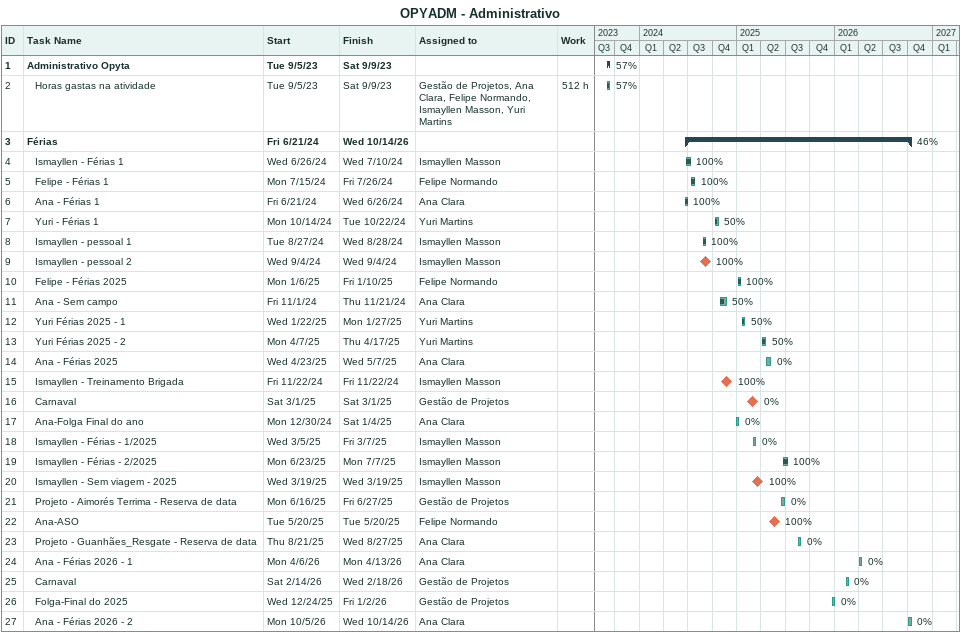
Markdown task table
OPYADM - Administrativo

| ID | Level | Task | Start | Finish | Resources | % complete | Work (h) |
|---|---|---|---|---|---|---|---|
| 1 | 1 | **Administrativo Opyta** | 2023-09-05 | 2023-09-09 |  | 57 |  |
| 2 | 2 | Horas gastas na atividade | 2023-09-05 | 2023-09-09 | Gestão de Projetos, Ana Clara, Felipe Normando, Ismayllen Masson, Yuri Martins | 57 | 512 |
| 3 | 1 | **Férias** | 2024-06-21 | 2026-10-14 |  | 46 |  |
| 4 | 2 | Ismayllen - Férias 1 | 2024-06-26 | 2024-07-10 | Ismayllen Masson | 100 |  |
| 5 | 2 | Felipe - Férias 1 | 2024-07-15 | 2024-07-26 | Felipe Normando | 100 |  |
| 6 | 2 | Ana - Férias 1 | 2024-06-21 | 2024-06-26 | Ana Clara | 100 |  |
| 7 | 2 | Yuri - Férias 1 | 2024-10-14 | 2024-10-22 | Yuri Martins | 50 |  |
| 8 | 2 | Ismayllen - pessoal 1 | 2024-08-27 | 2024-08-28 | Ismayllen Masson | 100 |  |
| 9 | 2 | Ismayllen - pessoal 2 (milestone) | 2024-09-04 | 2024-09-04 | Ismayllen Masson | 100 |  |
| 10 | 2 | Felipe - Férias 2025 | 2025-01-06 | 2025-01-10 | Felipe Normando | 100 |  |
| 11 | 2 | Ana - Sem campo | 2024-11-01 | 2024-11-21 | Ana Clara | 50 |  |
| 12 | 2 | Yuri Férias 2025 - 1 | 2025-01-22 | 2025-01-27 | Yuri Martins | 50 |  |
| 13 | 2 | Yuri Férias 2025 - 2 | 2025-04-07 | 2025-04-17 | Yuri Martins | 50 |  |
| 14 | 2 | Ana - Férias 2025 | 2025-04-23 | 2025-05-07 | Ana Clara | 0 |  |
| 15 | 2 | Ismayllen - Treinamento Brigada (milestone) | 2024-11-22 | 2024-11-22 | Ismayllen Masson | 100 |  |
| 16 | 2 | Carnaval (milestone) | 2025-03-01 | 2025-03-01 | Gestão de Projetos | 0 |  |
| 17 | 2 | Ana-Folga Final do ano | 2024-12-30 | 2025-01-04 | Ana Clara | 0 |  |
| 18 | 2 | Ismayllen - Férias - 1/2025 | 2025-03-05 | 2025-03-07 | Ismayllen Masson | 0 |  |
| 19 | 2 | Ismayllen - Férias - 2/2025 | 2025-06-23 | 2025-07-07 | Ismayllen Masson | 100 |  |
| 20 | 2 | Ismayllen - Sem viagem - 2025 (milestone) | 2025-03-19 | 2025-03-19 | Ismayllen Masson | 100 |  |
| 21 | 2 | Projeto - Aimorés Terrima - Reserva de data | 2025-06-16 | 2025-06-27 | Gestão de Projetos | 0 |  |
| 22 | 2 | Ana-ASO (milestone) | 2025-05-20 | 2025-05-20 | Felipe Normando | 100 |  |
| 23 | 2 | Projeto - Guanhães_Resgate - Reserva de data | 2025-08-21 | 2025-08-27 | Ana Clara | 0 |  |
| 24 | 2 | Ana - Férias 2026 - 1 | 2026-04-06 | 2026-04-13 | Ana Clara | 0 |  |
| 25 | 2 | Carnaval | 2026-02-14 | 2026-02-18 | Gestão de Projetos | 0 |  |
| 26 | 2 | Folga-Final do 2025 | 2025-12-24 | 2026-01-02 | Gestão de Projetos | 0 |  |
| 27 | 2 | Ana - Férias 2026 - 2 | 2026-10-05 | 2026-10-14 | Ana Clara | 0 |  |
